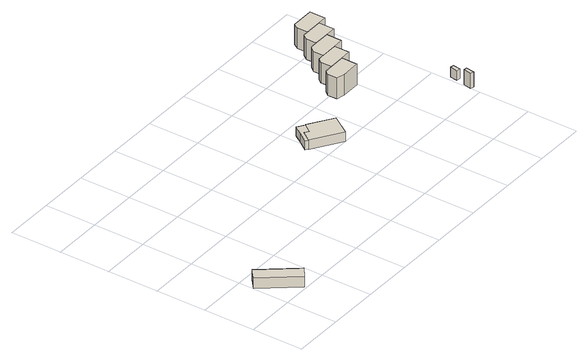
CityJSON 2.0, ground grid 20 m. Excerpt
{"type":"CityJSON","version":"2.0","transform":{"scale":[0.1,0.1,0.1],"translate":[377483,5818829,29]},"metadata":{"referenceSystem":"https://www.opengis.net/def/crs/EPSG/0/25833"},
"CityObjects":{
"building1":{"type":"Building","attributes":{"Gemeindeschluessel":"11000005","BezugspunktDach":"2200","function":"31001_2444","measuredHeight":5.01,"storeysAboveGround":1},"address":[{"country":"Germany","locality":"Berlin","thoroughfareNumber":"30 (5)","thoroughfareName":"Am Pichelssee"}],"geometry":[{"type":"Solid","lod":"1","boundaries":[[[[0,1,2,3]],[[4,5,6,7]],[[4,7,3,2]],[[5,4,2,1]],[[6,5,1,0]],[[7,6,0,3]]]]}]},
"building2":{"type":"Building","attributes":{"Gemeindeschluessel":"11000005","BezugspunktDach":"2200","function":"51009_1610","measuredHeight":3.61,"storeysAboveGround":0},"address":[{"country":"Germany","locality":"Berlin"}],"geometry":[{"type":"Solid","lod":"1","boundaries":[[[[8,9,10,11,12,13,14]],[[15,16,17,18,19,20,21]],[[15,21,14,13]],[[16,15,13,12]],[[17,16,12,11]],[[18,17,11,10]],[[19,18,10,9]],[[20,19,9,8]],[[21,20,8,14]]]]}]},
"building3":{"type":"Building","attributes":{"Gemeindeschluessel":"11000005","BezugspunktDach":"2200","function":"31001_1010","measuredHeight":4.42,"storeysAboveGround":1},"address":[{"country":"Germany","locality":"Berlin","thoroughfareNumber":"30A","thoroughfareName":"Am Pichelssee"}],"geometry":[{"type":"Solid","lod":"1","boundaries":[[[[22,23,24,25,26,27,28]],[[29,30,31,32,33,34,35]],[[29,35,28,27]],[[30,29,27,26]],[[31,30,26,25]],[[32,31,25,24]],[[33,32,24,23]],[[34,33,23,22]],[[35,34,22,28]]]]}]},
"building4":{"type":"Building","attributes":{"Gemeindeschluessel":"11000005","BezugspunktDach":"2200","function":"31001_1010","measuredHeight":8.55,"storeysAboveGround":2},"address":[{"country":"Germany","locality":"Berlin","thoroughfareNumber":"29G","thoroughfareName":"Am Pichelssee"}],"geometry":[{"type":"Solid","lod":"1","boundaries":[[[[36,37,38,39,40,41,42]],[[43,44,45,46,47,48,49]],[[43,49,42,41]],[[44,43,41,40]],[[45,44,40,39]],[[46,45,39,38]],[[47,46,38,37]],[[48,47,37,36]],[[49,48,36,42]]]]}]},
"building5":{"type":"Building","attributes":{"Gemeindeschluessel":"11000005","BezugspunktDach":"2200","function":"31001_1010","measuredHeight":8.34,"storeysAboveGround":2},"address":[{"country":"Germany","locality":"Berlin","thoroughfareNumber":"29F","thoroughfareName":"Am Pichelssee"}],"geometry":[{"type":"Solid","lod":"1","boundaries":[[[[40,39,50,51,52,53,54]],[[55,56,57,58,59,60,61]],[[55,61,54,53]],[[56,55,53,52]],[[57,56,52,51]],[[58,57,51,50]],[[59,58,50,39]],[[60,59,39,40]],[[61,60,40,54]]]]}]},
"building6":{"type":"Building","attributes":{"Gemeindeschluessel":"11000005","BezugspunktDach":"2200","function":"31001_1010","measuredHeight":8.28,"storeysAboveGround":2},"address":[{"country":"Germany","locality":"Berlin","thoroughfareNumber":"29E","thoroughfareName":"Am Pichelssee"}],"geometry":[{"type":"Solid","lod":"1","boundaries":[[[[51,62,63,64,65,66,52]],[[67,68,69,70,71,72,73]],[[67,73,52,66]],[[68,67,66,65]],[[69,68,65,64]],[[70,69,64,63]],[[71,70,63,62]],[[72,71,62,51]],[[73,72,51,52]]]]}]},
"building7":{"type":"Building","attributes":{"Gemeindeschluessel":"11000005","BezugspunktDach":"2200","function":"51009_1610","measuredHeight":6.09,"storeysAboveGround":0},"address":[{"country":"Germany","locality":"Berlin"}],"geometry":[{"type":"Solid","lod":"1","boundaries":[[[[74,75,76,77]],[[78,79,80,81]],[[78,81,77,76]],[[79,78,76,75]],[[80,79,75,74]],[[81,80,74,77]]]]}]},
"building8":{"type":"Building","attributes":{"Gemeindeschluessel":"11000005","BezugspunktDach":"2200","function":"51009_1610","measuredHeight":3.9,"storeysAboveGround":0},"address":[{"country":"Germany","locality":"Berlin"}],"geometry":[{"type":"Solid","lod":"1","boundaries":[[[[82,83,84,85]],[[86,87,88,89]],[[86,89,85,84]],[[87,86,84,83]],[[88,87,83,82]],[[89,88,82,85]]]]}]},
"building9":{"type":"Building","attributes":{"Gemeindeschluessel":"11000005","BezugspunktDach":"2200","function":"31001_1010","measuredHeight":8.31,"storeysAboveGround":2},"address":[{"country":"Germany","locality":"Berlin","thoroughfareNumber":"29D","thoroughfareName":"Am Pichelssee"}],"geometry":[{"type":"Solid","lod":"1","boundaries":[[[[64,63,90,91,92,93,94]],[[95,96,97,98,99,100,101]],[[95,101,94,93]],[[96,95,93,92]],[[97,96,92,91]],[[98,97,91,90]],[[99,98,90,63]],[[100,99,63,64]],[[101,100,64,94]]]]}]},
"building10":{"type":"Building","attributes":{"Gemeindeschluessel":"11000005","BezugspunktDach":"2200","function":"31001_1010","measuredHeight":8.37,"storeysAboveGround":2},"address":[{"country":"Germany","locality":"Berlin","thoroughfareNumber":"29C","thoroughfareName":"Am Pichelssee"}],"geometry":[{"type":"Solid","lod":"1","boundaries":[[[[92,91,102,103,104,105]],[[106,107,108,97,96,109]],[[106,109,105,104]],[[107,106,104,103]],[[108,107,103,102]],[[97,108,102,91]],[[96,97,91,92]],[[109,96,92,105]]]]}]}
},
"vertices":[
[112,9,49],[150,39,49],[41,176,49],[3,144,49],[41,176,6],[150,39,6],[112,9,6],[3,144,6],
[775,466,54],[802,504,54],[819,492,54],[844,527,54],[816,546,54],[792,511,54],[765,473,54],[792,511,18],[816,546,18],[844,527,18],[819,492,18],[802,504,18],[775,466,18],[765,473,18],
[886,392,56],[936,466,56],[844,527,56],[819,492,56],[802,504,56],[801,503,56],[775,466,56],[801,503,17],[802,504,17],[819,492,17],[844,527,17],[936,466,17],[886,392,17],[775,466,17],
[1071,559,107],[1103,551,107],[1178,552,107],[1178,614,107],[1116,613,107],[1083,612,107],[1070,594,107],[1083,612,22],[1116,613,22],[1178,614,22],[1178,552,22],[1103,551,22],[1071,559,22],[1070,594,22],
[1221,615,107],[1221,675,107],[1155,675,107],[1128,674,107],[1115,657,107],[1128,674,24],[1155,675,24],[1221,675,24],[1221,615,24],[1178,614,24],[1116,613,24],[1115,657,24],
[1262,675,107],[1263,737,107],[1201,737,107],[1172,736,107],[1155,715,107],[1155,715,25],[1172,736,25],[1201,737,25],[1263,737,25],[1262,675,25],[1221,675,25],[1155,675,25],
[1378,210,99],[1383,243,99],[1370,245,99],[1364,214,99],[1370,245,38],[1383,243,38],[1378,210,38],[1364,214,38],
[1389,274,79],[1394,305,79],[1379,308,79],[1374,277,79],[1379,308,40],[1394,305,40],[1389,274,40],[1374,277,40],
[1305,737,107],[1305,799,107],[1237,798,107],[1216,798,107],[1201,777,107],[1216,798,24],[1237,798,24],[1305,799,24],[1305,737,24],[1263,737,24],[1201,737,24],[1201,777,24],
[1340,799,107],[1340,862,107],[1250,861,107],[1236,840,107],[1250,861,24],[1340,862,24],[1340,799,24],[1236,840,24]
]}
